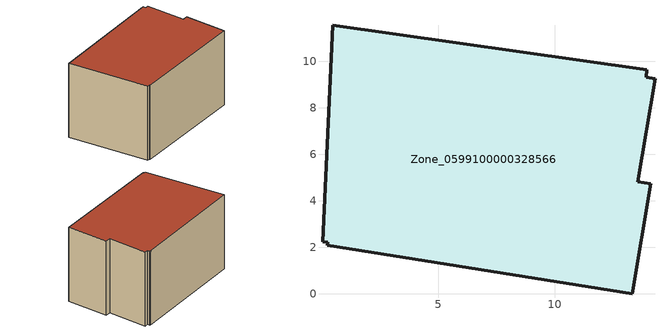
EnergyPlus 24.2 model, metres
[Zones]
Zone_0599100000328566
 floor ground (C_G): 13.96,9.33 14.33,9.27 13.58,4.82 14.14,4.72 13.35,0 0.22,2.09 0.22,2.21 0.01,2.24 0.44,11.56 13.82,9.68 13.98,9.65 z0
 wall outside (C_F): 0.22,2.09 13.35,0 14.14,4.72 13.58,4.82 14.33,9.27 13.96,9.33 13.98,9.65 13.82,9.68 0.44,11.56 0.01,2.24 0.22,2.21 0.22,2.09 z0:8.93
 roof outside (C_R): 14.33,9.27 13.96,9.33 13.98,9.65 13.82,9.68 0.44,11.56 0.01,2.24 0.22,2.21 0.22,2.09 13.35,0 14.14,4.72 13.58,4.82 z8.93
[BUILDING]
Pand.0599100000328566: North Axis=0; Terrain=City; Loads Convergence Tolerance Value=0.04; Temperature Convergence Tolerance Value=0.4; Solar Distribution=FullExterior; Maximum Number of Warmup Days=25; Minimum Number of Warmup Days=1
[Site:Location]
Rotterdam.The.Hague.AP_ZH_NLD Design_Conditions: Latitude=51.96; Longitude=4.45; Time Zone=1; Elevation=-4.5
[SITE:GROUNDTEMPERATURE:BUILDINGSURFACE]
18, 18, 18, 18, 18, 18, 18, 18, 18, 18, 18, 18
[MATERIAL] Thermal Absorptance=0.9; Solar Absorptance=0.7; Visible Absorptance=0.7
Name | Roughness | Thickness | Conductivity | Density | Specific Heat
G.TI.1992-2005 | MediumSmooth | 0.15 | 0.06 | 540 | 1210
F.TI.1992-2005 | Rough | 0.3 | 0.12 | 1920 | 840
R.TI.1992-2005 | MediumRough | 0.2 | 0.08 | 1500 | 1000
[CONSTRUCTION]
C_G: G.TI.1992-2005
C_F: F.TI.1992-2005
C_R: R.TI.1992-2005
[ZONE]
Zone_0599100000328566: Type=1; Multiplier=1; Ceiling Height=Autocalculate; Volume=Autocalculate; Floor Area=autocalculate; Part of Total Floor Area=Yes
[ZONEINFILTRATION:DESIGNFLOWRATE]
Infil_Zone_0599100000328566: Zone or ZoneList or Space or SpaceList=Zone_0599100000328566; Schedule=AlwaysOn; Design Flow Rate Calculation Method=Flow/Area; Flow Rate per Floor Area=0.0015; Constant Term Coefficient=1; Temperature Term Coefficient=0; Velocity Term Coefficient=0; Velocity Squared Term Coefficient=0
[HVACTEMPLATE:ZONE:IDEALLOADSAIRSYSTEM]
Zone_0599100000328566: Maximum Heating Supply Air Temperature=50; Minimum Cooling Supply Air Temperature=13; Maximum Heating Supply Air Humidity Ratio=0.0156; Minimum Cooling Supply Air Humidity Ratio=0.0077; Heating Limit=NoLimit; Cooling Limit=NoLimit; Dehumidification Control Type=ConstantSensibleHeatRatio; Cooling Sensible Heat Ratio=0.7; Dehumidification Setpoint=60; Humidification Control Type=None; Humidification Setpoint=30; Outdoor Air Method=None; Outdoor Air Flow Rate per Person=0.00944; Outdoor Air Flow Rate per Zone Floor Area=0; Outdoor Air Flow Rate per Zone=0; Demand Controlled Ventilation Type=None; Outdoor Air Economizer Type=NoEconomizer; Heat Recovery Type=None; Sensible Heat Recovery Effectiveness=0.7; Latent Heat Recovery Effectiveness=0.65
[ZONECONTROL:THERMOSTAT]
ThermostatControl_Zone_0599100000328566: Zone or ZoneList=Zone_0599100000328566; Control Type Schedule=DualSetpointControlType; Control 1=Thermostat_Zone_0599100000328566; Temperature Difference Between Cutout And Setpoint=0
[THERMOSTATSETPOINT:DUALSETPOINT]
Thermostat_Zone_0599100000328566: Heating Setpoint Temperature Schedule=HeatingSetpoint_Zone_0599100000328566; Cooling Setpoint Temperature Schedule=CoolingSetpoint_Zone_0599100000328566
[SCHEDULE:COMPACT]
HeatingSetpoint_Zone_0599100000328566: Through: 12/31, For: AllDays, Until: 24:00, 21
CoolingSetpoint_Zone_0599100000328566: Through: 12/31, For: AllDays, Until: 24:00, 24
DualSetpointControlType: Through: 12/31, For: AllDays, Until: 24:00, 4
AlwaysOn: Through: 12/31, For: AllDays, Until: 24:00, 1
